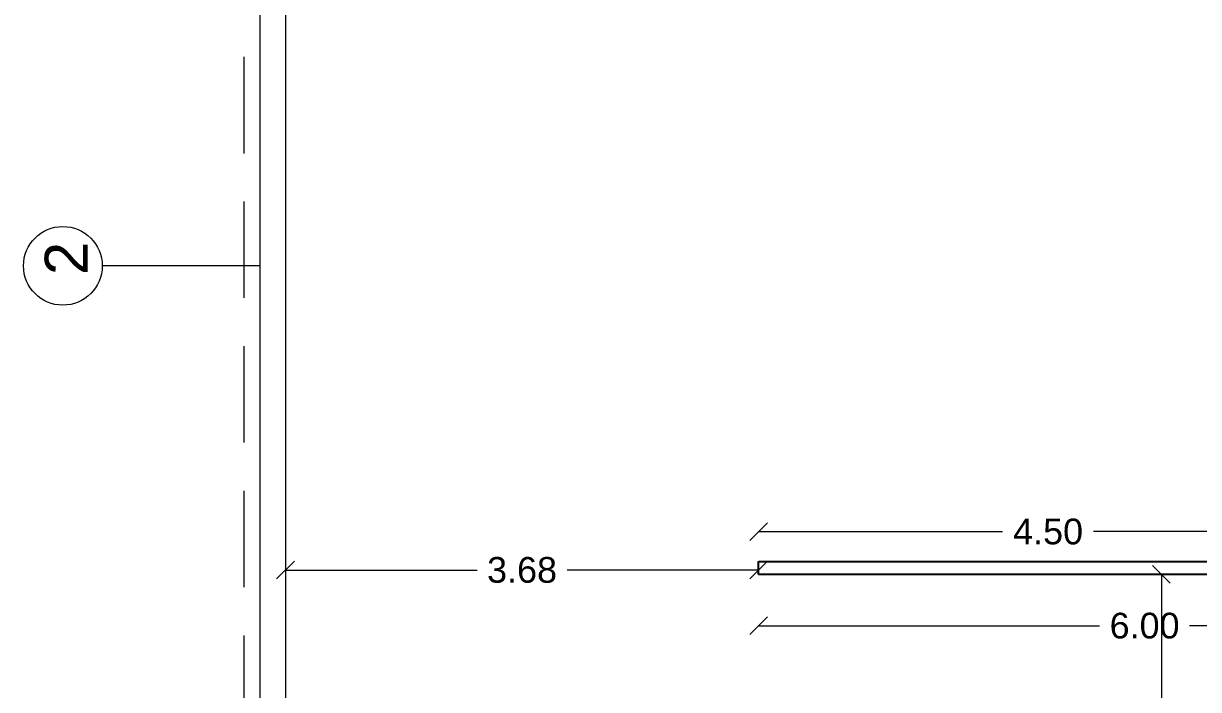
# Model space of a CAD drawing. Header units: metres. Extents: x -355 to 973, y -73 to 238.
# Drawn here: x -64.34 to -55.21, y 201.75 to 206.93 of the extents above; entities that cross this region are included whole.
import ezdxf

# ---------------------------------------------------------------- set-up
doc = ezdxf.new("R2010")
doc.units = ezdxf.units.M
doc.header["$LTSCALE"] = 3
doc.header["$MEASUREMENT"] = 0
doc.linetypes.add('1', pattern=[30, 6, 6, 6, 6, 6])
doc.linetypes.add('202$0$HIDDEN', pattern=[0.375, 0.25, -0.125])
doc.layers.add('05', color=21, linetype='Continuous', lineweight=5)
doc.styles.get("Standard").update_dxf_attribs({"font": 'arial.ttf'})
doc.dimstyles.new('ahmad', dxfattribs={"dimtxt": 0.2, "dimasz": 0.1375, "dimexe": 0, "dimexo": 0.0625, "dimgap": 0.09, "dimtad": 0, "dimzin": 0, "dimdsep": 46, "dimtxsty": 'Standard', "dimblk": 'OBLIQUE', "dimcen": 0.09, "dimclrd": 245, "dimclrt": 61, "dimadec": 0, "dimazin": 0, "dimtfac": 1, "dimtofl": 0, "dimtmove": 0, "dimatfit": 3, "dimldrblk": 'OBLIQUE', "dimfxl": 0, "dimfxlon": 1, "dimtolj": 1, "dimtzin": 0, "dimlwd": 13, "dimarcsym": 0})

# ---------------------------------------------------------------- blocks, each defined once
blk = doc.blocks.new('_Oblique')
at = {"color": 0, "linetype": 'ByBlock', "lineweight": -2}
blk.add_line((-0.5, -0.5), (0.5, 0.5), dxfattribs=at)
blk = doc.blocks.new('*D1245')
at = {"color": 245, "lineweight": 13, "transparency": 16777216}
for p, q in [((-55.4959, 202.6407), (-55.4959, 200.4499)), ((-55.4959, 197.5592), (-55.4959, 199.75))]:
    blk.add_line(p, q, dxfattribs=at)
at = {"layer": 'Defpoints', "color": 0, "transparency": 16777216}
for p in [(-58.627, 202.6407), (-58.627, 197.5592), (-55.4959, 197.5592)]:
    blk.add_point(p, dxfattribs=at)
at = {"color": 245, "lineweight": 13, "transparency": 16777216, "xscale": 0.1375, "yscale": 0.1375, "zscale": 0.1375}
for p, rotation in [((-55.4959, 202.6407), 90), ((-55.4959, 197.5592), 270)]:
    blk.add_blockref('_Oblique', p, dxfattribs=dict(at, rotation=rotation))
at = {"color": 61, "transparency": 16777216, "insert": (-55.4959, 200.0999), "char_height": 0.2, "attachment_point": 5, "rotation": 90}
blk.add_mtext('\\A1;5.08', dxfattribs=at)
blk = doc.blocks.new('*D1246')
at = {"color": 245, "lineweight": 13, "transparency": 16777216}
for p, q in [((-62.3036, 202.6748), (-60.8152, 202.6748)), ((-58.627, 202.6748), (-60.1154, 202.6748))]:
    blk.add_line(p, q, dxfattribs=at)
at = {"layer": 'Defpoints', "color": 0, "transparency": 16777216}
for p in [(-62.3036, 202.6907), (-62.3036, 202.6748), (-58.627, 202.6907)]:
    blk.add_point(p, dxfattribs=at)
at = {"color": 245, "lineweight": 13, "transparency": 16777216, "xscale": 0.1375, "yscale": 0.1375, "zscale": 0.1375, "rotation": 180}
blk.add_blockref('_Oblique', (-62.3036, 202.6748), dxfattribs=at)
at = {"color": 245, "lineweight": 13, "transparency": 16777216, "xscale": 0.1375, "yscale": 0.1375, "zscale": 0.1375}
blk.add_blockref('_Oblique', (-58.627, 202.6748), dxfattribs=at)
at = {"color": 61, "transparency": 16777216, "insert": (-60.4653, 202.6748), "char_height": 0.2, "attachment_point": 5}
blk.add_mtext('\\A1;3.68', dxfattribs=at)
blk = doc.blocks.new('*D1248')
at = {"color": 245, "lineweight": 13, "transparency": 16777216}
for p, q in [((-58.627, 202.9733), (-56.7305, 202.9733)), ((-54.127, 202.9733), (-56.0236, 202.9733))]:
    blk.add_line(p, q, dxfattribs=at)
at = {"layer": 'Defpoints', "color": 0, "transparency": 16777216}
for p in [(-54.127, 202.9733), (-58.627, 202.7407), (-54.127, 202.7407)]:
    blk.add_point(p, dxfattribs=at)
at = {"color": 245, "lineweight": 13, "transparency": 16777216, "xscale": 0.1375, "yscale": 0.1375, "zscale": 0.1375, "rotation": 180}
blk.add_blockref('_Oblique', (-58.627, 202.9733), dxfattribs=at)
at = {"color": 245, "lineweight": 13, "transparency": 16777216, "xscale": 0.1375, "yscale": 0.1375, "zscale": 0.1375}
blk.add_blockref('_Oblique', (-54.127, 202.9733), dxfattribs=at)
at = {"color": 61, "transparency": 16777216, "insert": (-56.377, 202.9733), "char_height": 0.2, "attachment_point": 5}
blk.add_mtext('\\A1;4.50', dxfattribs=at)
blk = doc.blocks.new('*D1163')
at = {"color": 245, "lineweight": 13, "transparency": 16777216}
for p, q in [((-58.627, 202.2413), (-55.977, 202.2413)), ((-52.627, 202.2413), (-55.2771, 202.2413))]:
    blk.add_line(p, q, dxfattribs=at)
at = {"layer": 'Defpoints', "color": 0, "transparency": 16777216}
for p in [(-58.627, 202.6407), (-52.627, 202.6407), (-52.627, 202.2413)]:
    blk.add_point(p, dxfattribs=at)
at = {"color": 245, "lineweight": 13, "transparency": 16777216, "xscale": 0.1375, "yscale": 0.1375, "zscale": 0.1375, "rotation": 180}
blk.add_blockref('_Oblique', (-58.627, 202.2413), dxfattribs=at)
at = {"color": 245, "lineweight": 13, "transparency": 16777216, "xscale": 0.1375, "yscale": 0.1375, "zscale": 0.1375}
blk.add_blockref('_Oblique', (-52.627, 202.2413), dxfattribs=at)
at = {"color": 61, "transparency": 16777216, "insert": (-55.627, 202.2413), "char_height": 0.2, "attachment_point": 5}
blk.add_mtext('\\A1;6.00', dxfattribs=at)

msp = doc.modelspace()

# ---------------------------------------------------------------- linework, layer by layer
for p, q in [((-58.627, 202.6407), (-58.627, 202.7407)), ((-58.627, 202.7407), (-54.127, 202.7407)), ((-54.127, 202.6407), (-58.627, 202.6407))]:
    msp.add_line(p, q)
at = {"layer": '05', "linetype": '202$0$HIDDEN'}
msp.add_line((-62.6266, 210.0407), (-62.6266, 193.0407), dxfattribs=at)
at = {"layer": '05', "color": 0, "linetype": '1'}
msp.add_line((-62.5036, 210.0407), (-62.5036, 193.0407), dxfattribs=at)
at = {"layer": '05', "lineweight": 9}
msp.add_line((-62.5036, 205.0407), (-63.7279, 205.0407), dxfattribs=at)
at = {"layer": '05', "color": 0, "linetype": '1'}
for points in [[(-49.6266, 193.0407), (-49.6266, 210.0407), (-62.5036, 210.0407), (-62.5036, 193.0407)], [(-49.8266, 202.7407), (-49.8266, 209.8407), (-62.3036, 209.8407), (-62.3036, 197.5592)]]:
    msp.add_lwpolyline(points, dxfattribs=at)
at = {"layer": '05', "lineweight": 9}
msp.add_circle((-64.0339, 205.0407), 0.306, dxfattribs=at)

# ---------------------------------------------------------------- texts
at = {"layer": '05', "lineweight": 9, "insert": (-63.8411, 204.9685), "char_height": 0.3338, "width": 2.976737, "attachment_point": 7, "rotation": 90}
msp.add_mtext('2', dxfattribs=at)

# ---------------------------------------------------------------- dimensions: what is measured, and where the dimension line sits
for base, p1, p2, picture, middle in [((-54.127, 202.9733), (-58.627, 202.7407), (-54.127, 202.7407), '*D1248', (-56.377, 202.9733)), ((-62.3036, 202.6748), (-58.627, 202.6907), (-62.3036, 202.6907), '*D1246', (-60.4653, 202.6748)), ((-52.627, 202.2413), (-58.627, 202.6407), (-52.627, 202.6407), '*D1163', (-55.627, 202.2413))]:
    dim = msp.add_linear_dim(base=base, p1=p1, p2=p2, dimstyle='ahmad')
    dim.commit()
    dim.dimension.update_dxf_attribs({"geometry": picture, "text_midpoint": middle})
dim = msp.add_linear_dim(base=(-55.4959, 197.5592), p1=(-58.627, 202.6407), p2=(-58.627, 197.5592), angle=90, dimstyle='ahmad')
dim.commit()
dim.dimension.update_dxf_attribs({"geometry": '*D1245', "text_midpoint": (-55.4959, 200.0999)})

doc.saveas('drawing.dxf')
